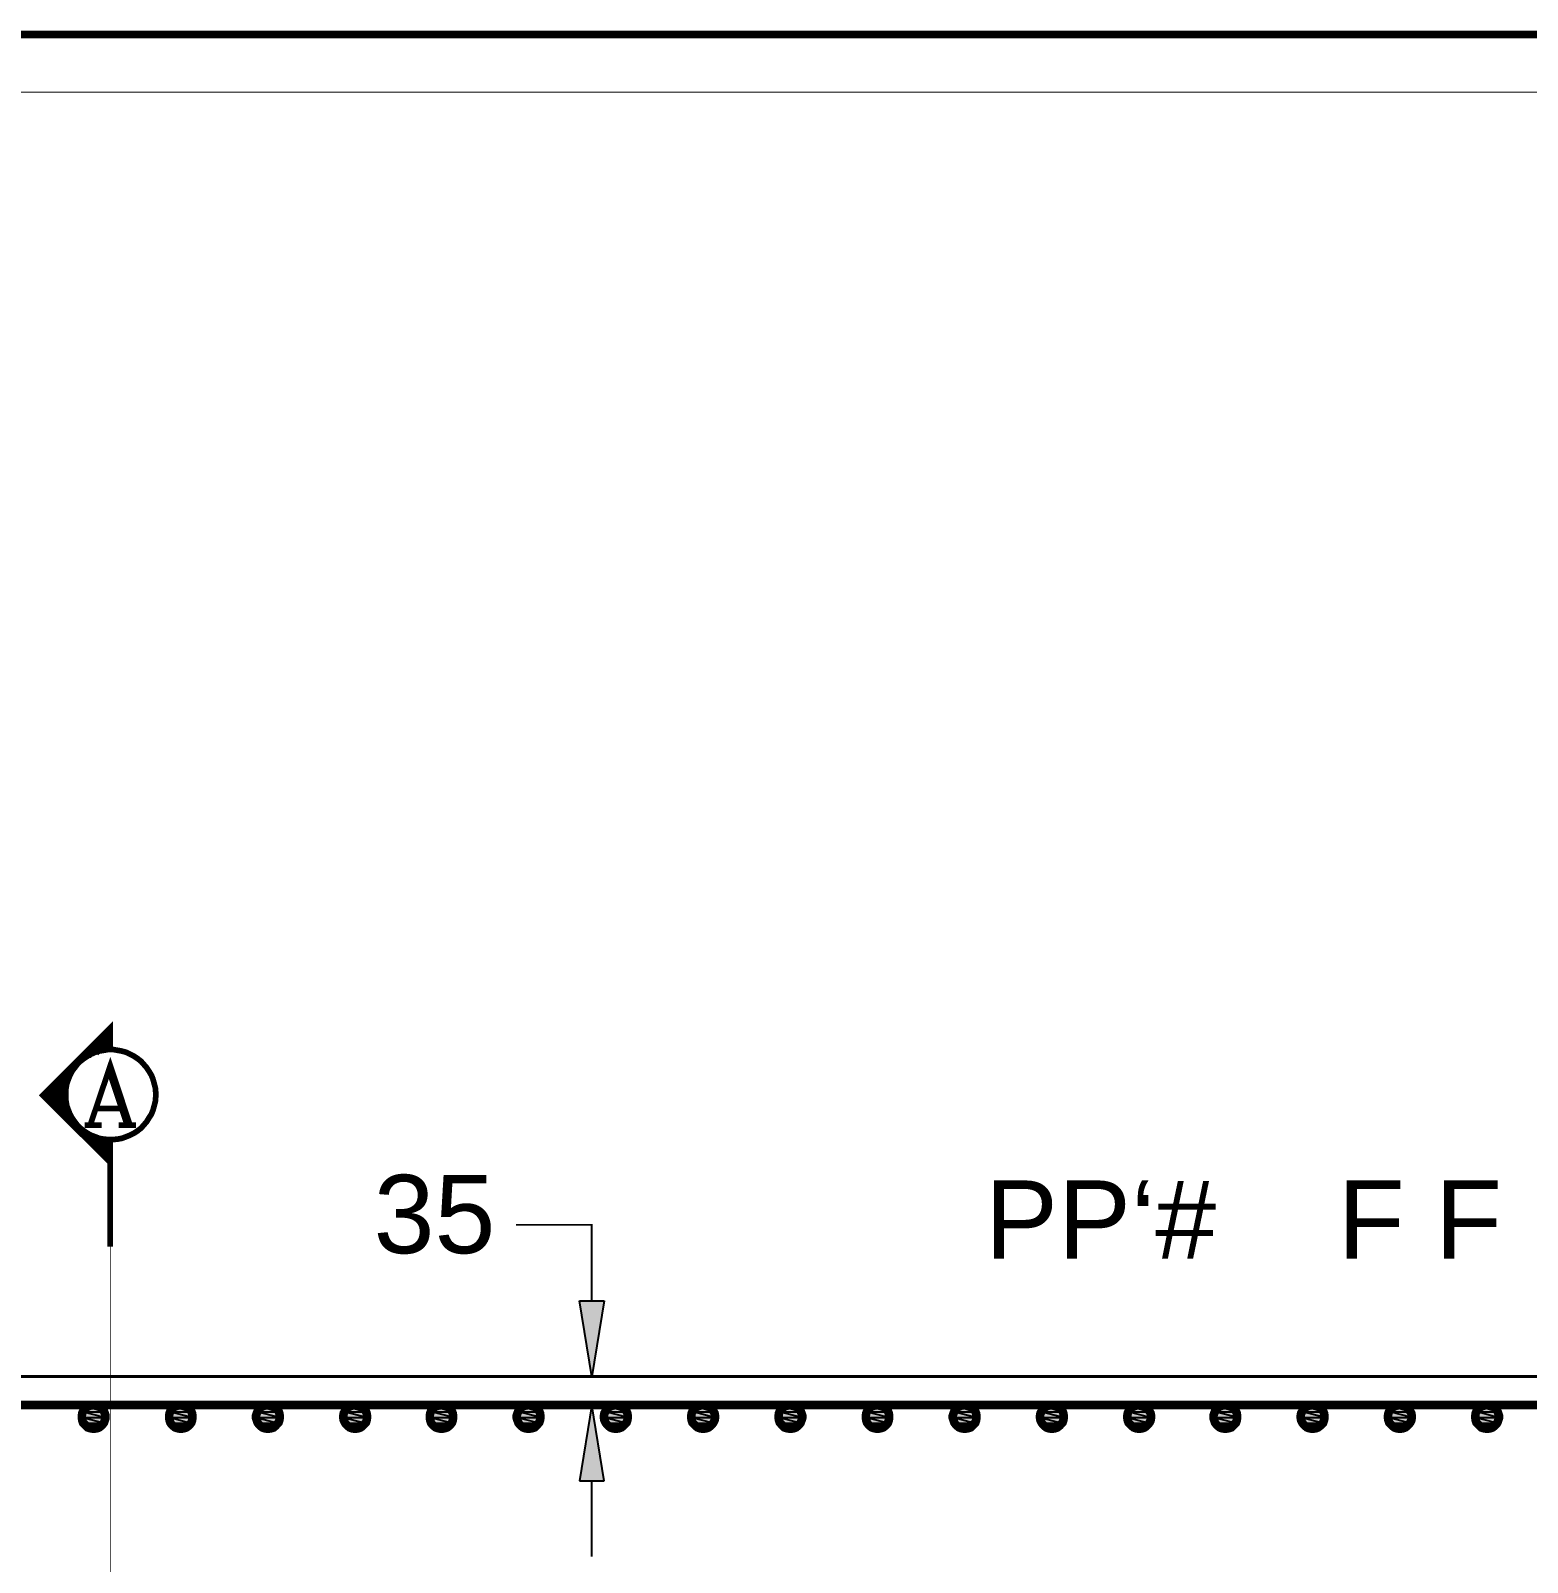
# Model space of a CAD drawing. Header units: millimetres. Extents: x 72 to 769, y 17 to 576.
# Drawn here: x 584.1 to 650.9, y 507.7 to 576.1 of the extents above; entities that cross this region are included whole.
import ezdxf

# ---------------------------------------------------------------- set-up
doc = ezdxf.new("R2010")
doc.units = ezdxf.units.MM
for name, color, linetype in [('H', 7, 'Continuous'), ('P', 7, 'Continuous'), ('T', 7, 'Continuous')]:
    doc.layers.add(name, color=color, linetype=linetype)

msp = doc.modelspace()

# ---------------------------------------------------------------- hatches: boundary and pattern name
at = {"layer": 'H', "linetype": 'Continuous'}
for points in [[(609.141, 516.026), (608.595, 519.412), (609.706, 519.412), (609.141, 516.026)], [(586.37, 514.209), (586.423, 514.456), (587.34, 514.456), (587.393, 514.209), (586.37, 514.209)], [(586.423, 514.456), (586.634, 514.668), (587.128, 514.668), (587.34, 514.456), (586.423, 514.456)], [(586.634, 514.668), (586.881, 514.756), (587.128, 514.668), (586.634, 514.668)], [(590.268, 514.209), (590.303, 514.456), (591.203, 514.456), (591.291, 514.209), (590.268, 514.209)], [(590.303, 514.456), (590.515, 514.668), (591.026, 514.668), (591.203, 514.456), (590.303, 514.456)], [(590.515, 514.668), (590.779, 514.756), (591.026, 514.668), (590.515, 514.668)], [(594.113, 514.209), (594.201, 514.456), (595.101, 514.456), (595.171, 514.209), (594.113, 514.209)], [(594.201, 514.456), (594.413, 514.668), (594.924, 514.668), (595.101, 514.456), (594.201, 514.456)], [(594.413, 514.668), (594.678, 514.756), (594.924, 514.668), (594.413, 514.668)], [(598.011, 514.209), (598.099, 514.456), (598.981, 514.456), (599.07, 514.209), (598.011, 514.209)], [(598.099, 514.456), (598.276, 514.668), (598.823, 514.668), (598.981, 514.456), (598.099, 514.456)], [(598.276, 514.668), (598.558, 514.756), (598.823, 514.668), (598.276, 514.668)], [(601.909, 514.209), (601.998, 514.456), (602.88, 514.456), (602.968, 514.209), (601.909, 514.209)], [(601.998, 514.456), (602.156, 514.668), (602.721, 514.668), (602.88, 514.456), (601.998, 514.456)], [(602.156, 514.668), (602.421, 514.756), (602.721, 514.668), (602.156, 514.668)], [(605.808, 514.209), (605.896, 514.456), (606.778, 514.456), (606.866, 514.209), (605.808, 514.209)], [(605.896, 514.456), (606.055, 514.668), (606.566, 514.668), (606.778, 514.456), (605.896, 514.456)], [(606.055, 514.668), (606.319, 514.756), (606.566, 514.668), (606.055, 514.668)], [(608.595, 511.369), (609.141, 514.756), (609.706, 511.369), (608.595, 511.369)], [(609.706, 514.209), (609.776, 514.456), (610.676, 514.456), (610.764, 514.209), (609.706, 514.209)], [(609.776, 514.456), (609.953, 514.668), (610.464, 514.668), (610.676, 514.456), (609.776, 514.456)], [(609.953, 514.668), (610.2, 514.756), (610.464, 514.668), (609.953, 514.668)], [(613.586, 514.209), (613.675, 514.456), (614.574, 514.456), (614.609, 514.209), (613.586, 514.209)], [(613.675, 514.456), (613.851, 514.668), (614.363, 514.668), (614.574, 514.456), (613.675, 514.456)], [(613.851, 514.668), (614.098, 514.756), (614.363, 514.668), (613.851, 514.668)], [(617.485, 514.209), (617.538, 514.456), (618.455, 514.456), (618.508, 514.209), (617.485, 514.209)], [(617.538, 514.456), (617.749, 514.668), (618.243, 514.668), (618.455, 514.456), (617.538, 514.456)], [(617.749, 514.668), (617.996, 514.756), (618.243, 514.668), (617.749, 514.668)], [(621.383, 514.209), (621.418, 514.456), (622.353, 514.456), (622.406, 514.209), (621.383, 514.209)], [(621.418, 514.456), (621.63, 514.668), (622.141, 514.668), (622.353, 514.456), (621.418, 514.456)], [(621.63, 514.668), (621.894, 514.756), (622.141, 514.668), (621.63, 514.668)], [(625.281, 514.209), (625.316, 514.456), (626.216, 514.456), (626.286, 514.209), (625.281, 514.209)], [(625.316, 514.456), (625.528, 514.668), (626.039, 514.668), (626.216, 514.456), (625.316, 514.456)], [(625.528, 514.668), (625.793, 514.756), (626.039, 514.668), (625.528, 514.668)], [(629.126, 514.209), (629.214, 514.456), (630.096, 514.456), (630.185, 514.209), (629.126, 514.209)], [(629.214, 514.456), (629.426, 514.668), (629.938, 514.668), (630.096, 514.456), (629.214, 514.456)], [(629.426, 514.668), (629.673, 514.756), (629.938, 514.668), (629.426, 514.668)], [(633.024, 514.209), (633.113, 514.456), (633.995, 514.456), (634.083, 514.209), (633.024, 514.209)], [(633.113, 514.456), (633.271, 514.668), (633.836, 514.668), (633.995, 514.456), (633.113, 514.456)], [(633.271, 514.668), (633.571, 514.756), (633.836, 514.668), (633.271, 514.668)], [(636.923, 514.209), (637.011, 514.456), (637.893, 514.456), (637.981, 514.209), (636.923, 514.209)], [(637.011, 514.456), (637.17, 514.668), (637.716, 514.668), (637.893, 514.456), (637.011, 514.456)], [(637.17, 514.668), (637.434, 514.756), (637.716, 514.668), (637.17, 514.668)], [(640.821, 514.209), (640.891, 514.456), (641.791, 514.456), (641.879, 514.209), (640.821, 514.209)], [(640.891, 514.456), (641.068, 514.668), (641.579, 514.668), (641.791, 514.456), (640.891, 514.456)], [(641.068, 514.668), (641.315, 514.756), (641.579, 514.668), (641.068, 514.668)], [(644.701, 514.209), (644.79, 514.456), (645.689, 514.456), (645.76, 514.209), (644.701, 514.209)], [(644.79, 514.456), (644.966, 514.668), (645.478, 514.668), (645.689, 514.456), (644.79, 514.456)], [(644.966, 514.668), (645.213, 514.756), (645.478, 514.668), (644.966, 514.668)], [(648.6, 514.209), (648.688, 514.456), (649.57, 514.456), (649.623, 514.209), (648.6, 514.209)], [(648.688, 514.456), (648.864, 514.668), (649.358, 514.668), (649.57, 514.456), (648.688, 514.456)], [(648.864, 514.668), (649.111, 514.756), (649.358, 514.668), (648.864, 514.668)], [(586.423, 513.962), (586.37, 514.209), (587.393, 514.209), (587.34, 513.962), (586.423, 513.962)], [(586.881, 513.697), (586.634, 513.786), (586.423, 513.962), (587.128, 513.786), (586.881, 513.697)], [(587.128, 513.786), (586.423, 513.962), (587.34, 513.962), (587.128, 513.786)], [(590.303, 513.962), (590.268, 514.209), (591.291, 514.209), (591.203, 513.962), (590.303, 513.962)], [(590.779, 513.697), (590.515, 513.786), (590.303, 513.962), (591.026, 513.786), (590.779, 513.697)], [(591.026, 513.786), (590.303, 513.962), (591.203, 513.962), (591.026, 513.786)], [(594.201, 513.962), (594.113, 514.209), (595.171, 514.209), (595.101, 513.962), (594.201, 513.962)], [(594.678, 513.697), (594.413, 513.786), (594.201, 513.962), (594.924, 513.786), (594.678, 513.697)], [(594.924, 513.786), (594.201, 513.962), (595.101, 513.962), (594.924, 513.786)], [(598.099, 513.962), (598.011, 514.209), (599.07, 514.209), (598.981, 513.962), (598.099, 513.962)], [(598.558, 513.697), (598.276, 513.786), (598.099, 513.962), (598.823, 513.786), (598.558, 513.697)], [(598.823, 513.786), (598.099, 513.962), (598.981, 513.962), (598.823, 513.786)], [(601.998, 513.962), (601.909, 514.209), (602.968, 514.209), (602.88, 513.962), (601.998, 513.962)], [(602.421, 513.697), (602.156, 513.786), (601.998, 513.962), (602.721, 513.786), (602.421, 513.697)], [(602.721, 513.786), (601.998, 513.962), (602.88, 513.962), (602.721, 513.786)], [(605.896, 513.962), (605.808, 514.209), (606.866, 514.209), (606.778, 513.962), (605.896, 513.962)], [(606.319, 513.697), (606.055, 513.786), (605.896, 513.962), (606.566, 513.786), (606.319, 513.697)], [(606.566, 513.786), (605.896, 513.962), (606.778, 513.962), (606.566, 513.786)], [(609.776, 513.962), (609.706, 514.209), (610.764, 514.209), (610.676, 513.962), (609.776, 513.962)], [(610.2, 513.697), (609.953, 513.786), (609.776, 513.962), (610.464, 513.786), (610.2, 513.697)], [(610.464, 513.786), (609.776, 513.962), (610.676, 513.962), (610.464, 513.786)], [(613.675, 513.962), (613.586, 514.209), (614.609, 514.209), (614.574, 513.962), (613.675, 513.962)], [(614.098, 513.697), (613.851, 513.786), (613.675, 513.962), (614.363, 513.786), (614.098, 513.697)], [(614.363, 513.786), (613.675, 513.962), (614.574, 513.962), (614.363, 513.786)], [(617.538, 513.962), (617.485, 514.209), (618.508, 514.209), (618.455, 513.962), (617.538, 513.962)], [(617.996, 513.697), (617.749, 513.786), (617.538, 513.962), (618.243, 513.786), (617.996, 513.697)], [(618.243, 513.786), (617.538, 513.962), (618.455, 513.962), (618.243, 513.786)], [(621.418, 513.962), (621.383, 514.209), (622.406, 514.209), (622.353, 513.962), (621.418, 513.962)], [(621.894, 513.697), (621.63, 513.786), (621.418, 513.962), (622.141, 513.786), (621.894, 513.697)], [(622.141, 513.786), (621.418, 513.962), (622.353, 513.962), (622.141, 513.786)], [(625.316, 513.962), (625.281, 514.209), (626.286, 514.209), (626.216, 513.962), (625.316, 513.962)], [(625.793, 513.697), (625.528, 513.786), (625.316, 513.962), (626.039, 513.786), (625.793, 513.697)], [(626.039, 513.786), (625.316, 513.962), (626.216, 513.962), (626.039, 513.786)], [(629.214, 513.962), (629.126, 514.209), (630.185, 514.209), (630.096, 513.962), (629.214, 513.962)], [(629.673, 513.697), (629.426, 513.786), (629.214, 513.962), (629.938, 513.786), (629.673, 513.697)], [(629.938, 513.786), (629.214, 513.962), (630.096, 513.962), (629.938, 513.786)], [(633.113, 513.962), (633.024, 514.209), (634.083, 514.209), (633.995, 513.962), (633.113, 513.962)], [(633.571, 513.697), (633.271, 513.786), (633.113, 513.962), (633.836, 513.786), (633.571, 513.697)], [(633.836, 513.786), (633.113, 513.962), (633.995, 513.962), (633.836, 513.786)], [(637.011, 513.962), (636.923, 514.209), (637.981, 514.209), (637.893, 513.962), (637.011, 513.962)], [(637.434, 513.697), (637.17, 513.786), (637.011, 513.962), (637.716, 513.786), (637.434, 513.697)], [(637.716, 513.786), (637.011, 513.962), (637.893, 513.962), (637.716, 513.786)], [(640.891, 513.962), (640.821, 514.209), (641.879, 514.209), (641.791, 513.962), (640.891, 513.962)], [(641.315, 513.697), (641.068, 513.786), (640.891, 513.962), (641.579, 513.786), (641.315, 513.697)], [(641.579, 513.786), (640.891, 513.962), (641.791, 513.962), (641.579, 513.786)], [(644.79, 513.962), (644.701, 514.209), (645.76, 514.209), (645.689, 513.962), (644.79, 513.962)], [(645.213, 513.697), (644.966, 513.786), (644.79, 513.962), (645.478, 513.786), (645.213, 513.697)], [(645.478, 513.786), (644.79, 513.962), (645.689, 513.962), (645.478, 513.786)], [(648.688, 513.962), (648.6, 514.209), (649.623, 514.209), (649.57, 513.962), (648.688, 513.962)], [(649.111, 513.697), (648.864, 513.786), (648.688, 513.962), (649.358, 513.786), (649.111, 513.697)], [(649.358, 513.786), (648.688, 513.962), (649.57, 513.962), (649.358, 513.786)]]:
    msp.add_hatch(color=256, dxfattribs=at).paths.add_polyline_path(points)

# ---------------------------------------------------------------- linework, layer by layer
at = {"layer": 'P', "color": 1, "const_width": 0.339}
msp.add_lwpolyline([(72.602, 575.98), (768.015, 575.98), (768.015, 17.639), (72.602, 17.639), (72.602, 575.98)], dxfattribs=at)
at = {"layer": 'P'}
for points, const_width in [([(75.195, 573.405), (765.44, 573.405), (765.44, 20.232), (75.195, 20.232), (75.195, 573.405)], 0.042), ([(587.64, 525.604), (584.623, 528.602), (587.64, 531.618), (587.64, 530.595)], 0.254), ([(587.64, 531.53), (584.676, 528.567)], 0.254), ([(587.64, 531.319), (586.669, 530.348)], 0.254), ([(587.64, 531.142), (587.005, 530.472)], 0.254), ([(587.64, 530.983), (587.216, 530.56)], 0.254), ([(587.64, 530.807), (587.428, 530.595)], 0.254), ([(589.668, 528.638), (589.668, 528.743), (589.65, 528.937), (589.598, 529.131), (589.545, 529.325), (589.474, 529.502), (589.368, 529.678), (589.262, 529.837), (589.139, 529.978), (589.015, 530.119), (588.857, 530.243), (588.698, 530.348), (588.522, 530.437), (588.345, 530.525), (588.151, 530.578), (587.957, 530.613), (587.763, 530.648), (587.657, 530.648), (587.551, 530.648), (587.357, 530.613), (587.146, 530.578), (586.969, 530.525), (586.775, 530.437), (586.617, 530.348), (586.458, 530.243), (586.299, 530.119), (586.158, 529.978), (586.052, 529.837), (585.929, 529.678), (585.84, 529.502), (585.77, 529.325), (585.699, 529.131), (585.664, 528.937), (585.646, 528.743), (585.646, 528.638), (585.646, 528.532), (585.664, 528.32), (585.699, 528.126), (585.77, 527.932), (585.84, 527.756), (585.929, 527.597), (586.052, 527.42), (586.158, 527.279), (586.299, 527.138), (586.458, 527.015), (586.617, 526.909), (586.775, 526.821), (586.969, 526.75), (587.146, 526.68), (587.357, 526.644), (587.551, 526.627), (587.657, 526.627), (587.763, 526.627), (587.957, 526.644), (588.151, 526.68), (588.345, 526.75), (588.522, 526.821), (588.698, 526.909), (588.857, 527.015), (589.015, 527.138), (589.139, 527.279), (589.262, 527.42), (589.368, 527.597), (589.474, 527.756), (589.545, 527.932), (589.598, 528.126), (589.65, 528.32), (589.668, 528.532), (589.668, 528.638)], 0.254), ([(586.74, 527.262), (587.64, 529.925), (588.522, 527.262)], 0.254), ([(585.893, 529.59), (584.764, 528.479)], 0.254), ([(587.64, 529.537), (588.398, 527.262)], 0.254), ([(585.77, 529.29), (584.888, 528.355)], 0.254), ([(585.682, 529.026), (584.976, 528.267)], 0.254), ([(585.646, 528.814), (585.047, 528.197)], 0.254), ([(585.646, 528.602), (585.135, 528.108)], 0.254), ([(585.646, 528.443), (585.223, 528.02)], 0.254), ([(585.682, 528.267), (585.311, 527.932)], 0.254), ([(585.682, 528.144), (585.399, 527.844)], 0.254), ([(585.735, 527.967), (585.47, 527.756)], 0.254), ([(587.005, 528.02), (588.151, 528.02)], 0.254), ([(585.77, 527.844), (585.611, 527.632)], 0.254), ([(585.858, 527.72), (585.682, 527.544)], 0.254), ([(585.893, 527.597), (585.77, 527.473)], 0.254), ([(585.982, 527.509), (585.858, 527.385)], 0.254), ([(586.034, 527.385), (585.946, 527.297)], 0.254), ([(586.105, 527.297), (586.034, 527.209)], 0.254), ([(586.193, 527.209), (586.105, 527.138)], 0.254), ([(586.317, 527.138), (586.193, 527.05)], 0.254), ([(586.405, 527.05), (586.317, 526.909)], 0.254), ([(586.493, 526.962), (586.405, 526.838)], 0.254), ([(586.493, 527.262), (587.252, 527.262)], 0.254), ([(586.617, 526.874), (586.493, 526.75)], 0.254), ([(586.74, 526.838), (586.581, 526.662)], 0.254), ([(586.828, 526.75), (586.669, 526.574)], 0.254), ([(587.005, 526.697), (586.74, 526.486)], 0.254), ([(587.128, 526.662), (586.828, 526.415)], 0.254), ([(587.252, 526.627), (586.916, 526.327)], 0.254), ([(587.428, 526.627), (587.04, 526.203)], 0.254), ([(588.01, 527.262), (588.786, 527.262)], 0.254), ([(587.587, 526.574), (587.128, 526.115)], 0.254), ([(587.64, 526.486), (587.216, 526.027)], 0.254), ([(587.64, 526.274), (587.304, 525.939)], 0.254), ([(587.64, 526.115), (587.375, 525.851)], 0.254), ([(587.64, 525.939), (587.463, 525.78)], 0.254), ([(587.64, 521.847), (587.64, 526.574)], 0.254), ([(587.64, 525.78), (587.551, 525.692)], 0.254), ([(609.141, 519.43), (609.141, 522.817), (605.755, 522.817)], 0.085), ([(587.64, 521.847), (587.64, 490.097)], 0.042), ([(476.127, 516.043), (699.135, 516.043)], 0.127), ([(608.083, 516.043), (607.836, 516.043)], 0.085), ([(477.432, 514.773), (697.865, 514.773)], 0.381), ([(586.899, 514.773), (586.74, 514.738), (586.634, 514.703), (586.564, 514.65), (586.493, 514.579), (586.423, 514.491), (586.387, 514.403), (586.37, 514.297), (586.37, 514.191), (586.387, 514.085), (586.423, 513.98), (586.493, 513.909), (586.564, 513.838), (586.634, 513.768), (586.74, 513.733), (586.846, 513.715), (586.952, 513.715), (587.058, 513.733), (587.146, 513.768), (587.234, 513.838), (587.304, 513.909), (587.357, 513.98), (587.393, 514.085), (587.428, 514.191), (587.428, 514.297), (587.393, 514.403), (587.357, 514.491), (587.304, 514.579), (587.234, 514.65), (587.146, 514.703), (587.058, 514.738), (586.952, 514.773)], 0.381), ([(590.797, 514.773), (590.638, 514.738), (590.532, 514.703), (590.444, 514.65), (590.374, 514.579), (590.321, 514.491), (590.285, 514.403), (590.268, 514.297), (590.268, 514.191), (590.285, 514.085), (590.321, 513.98), (590.374, 513.909), (590.444, 513.838), (590.532, 513.768), (590.638, 513.733), (590.726, 513.715), (590.85, 513.715), (590.938, 513.733), (591.044, 513.768), (591.132, 513.838), (591.203, 513.909), (591.256, 513.98), (591.291, 514.085), (591.308, 514.191), (591.308, 514.297), (591.291, 514.403), (591.256, 514.491), (591.203, 514.579), (591.132, 514.65), (591.044, 514.703), (590.938, 514.738), (590.85, 514.773)], 0.381), ([(594.678, 514.773), (594.519, 514.738), (594.431, 514.703), (594.342, 514.65), (594.272, 514.579), (594.219, 514.491), (594.184, 514.403), (594.148, 514.297), (594.148, 514.191), (594.184, 514.085), (594.219, 513.98), (594.272, 513.909), (594.342, 513.838), (594.431, 513.768), (594.519, 513.733), (594.625, 513.715), (594.73, 513.715), (594.836, 513.733), (594.942, 513.768), (595.013, 513.838), (595.083, 513.909), (595.154, 513.98), (595.189, 514.085), (595.207, 514.191), (595.207, 514.297), (595.189, 514.403), (595.154, 514.491), (595.083, 514.579), (595.013, 514.65), (594.942, 514.703), (594.836, 514.738), (594.73, 514.773)], 0.381), ([(598.576, 514.773), (598.417, 514.738), (598.329, 514.703), (598.241, 514.65), (598.17, 514.579), (598.117, 514.491), (598.064, 514.403), (598.047, 514.297), (598.047, 514.191), (598.064, 514.085), (598.117, 513.98), (598.17, 513.909), (598.241, 513.838), (598.329, 513.768), (598.417, 513.733), (598.523, 513.715), (598.629, 513.715), (598.734, 513.733), (598.823, 513.768), (598.911, 513.838), (598.981, 513.909), (599.052, 513.98), (599.087, 514.085), (599.105, 514.191), (599.105, 514.297), (599.087, 514.403), (599.052, 514.491), (598.981, 514.579), (598.911, 514.65), (598.823, 514.703), (598.734, 514.738), (598.629, 514.773)], 0.381), ([(602.439, 514.773), (602.28, 514.738), (602.174, 514.703), (602.086, 514.65), (602.015, 514.579), (601.962, 514.491), (601.927, 514.403), (601.909, 514.297), (601.909, 514.191), (601.927, 514.085), (601.962, 513.98), (602.015, 513.909), (602.086, 513.838), (602.174, 513.768), (602.28, 513.733), (602.368, 513.715), (602.492, 513.715), (602.58, 513.733), (602.686, 513.768), (602.774, 513.838), (602.844, 513.909), (602.897, 513.98), (602.933, 514.085), (602.95, 514.191), (602.95, 514.297), (602.933, 514.403), (602.897, 514.491), (602.844, 514.579), (602.774, 514.65), (602.686, 514.703), (602.58, 514.738), (602.492, 514.773)], 0.381), ([(606.319, 514.773), (606.16, 514.738), (606.072, 514.703), (605.984, 514.65), (605.913, 514.579), (605.861, 514.491), (605.825, 514.403), (605.79, 514.297), (605.79, 514.191), (605.825, 514.085), (605.861, 513.98), (605.913, 513.909), (605.984, 513.838), (606.072, 513.768), (606.16, 513.733), (606.266, 513.715), (606.372, 513.715), (606.478, 513.733), (606.584, 513.768), (606.654, 513.838), (606.725, 513.909), (606.795, 513.98), (606.831, 514.085), (606.848, 514.191), (606.848, 514.297), (606.831, 514.403), (606.795, 514.491), (606.725, 514.579), (606.654, 514.65), (606.584, 514.703), (606.478, 514.738), (606.372, 514.773)], 0.381), ([(608.083, 514.773), (607.836, 514.773)], 0.085), ([(610.217, 514.773), (610.059, 514.738), (609.97, 514.703), (609.882, 514.65), (609.812, 514.579), (609.759, 514.491), (609.706, 514.403), (609.688, 514.297), (609.688, 514.191), (609.706, 514.085), (609.759, 513.98), (609.812, 513.909), (609.882, 513.838), (609.97, 513.768), (610.059, 513.733), (610.164, 513.715), (610.27, 513.715), (610.376, 513.733), (610.464, 513.768), (610.553, 513.838), (610.623, 513.909), (610.694, 513.98), (610.729, 514.085), (610.747, 514.191), (610.747, 514.297), (610.729, 514.403), (610.694, 514.491), (610.623, 514.579), (610.553, 514.65), (610.464, 514.703), (610.376, 514.738), (610.27, 514.773)], 0.381), ([(614.116, 514.773), (613.957, 514.738), (613.869, 514.703), (613.78, 514.65), (613.71, 514.579), (613.639, 514.491), (613.604, 514.403), (613.586, 514.297), (613.586, 514.191), (613.604, 514.085), (613.639, 513.98), (613.71, 513.909), (613.78, 513.838), (613.869, 513.768), (613.957, 513.733), (614.063, 513.715), (614.168, 513.715), (614.274, 513.733), (614.363, 513.768), (614.451, 513.838), (614.521, 513.909), (614.574, 513.98), (614.627, 514.085), (614.645, 514.191), (614.645, 514.297), (614.627, 514.403), (614.574, 514.491), (614.521, 514.579), (614.451, 514.65), (614.363, 514.703), (614.274, 514.738), (614.168, 514.773)], 0.381), ([(618.014, 514.773), (617.855, 514.738), (617.749, 514.703), (617.679, 514.65), (617.608, 514.579), (617.538, 514.491), (617.502, 514.403), (617.485, 514.297), (617.485, 514.191), (617.502, 514.085), (617.538, 513.98), (617.608, 513.909), (617.679, 513.838), (617.749, 513.768), (617.855, 513.733), (617.961, 513.715), (618.067, 513.715), (618.173, 513.733), (618.261, 513.768), (618.349, 513.838), (618.419, 513.909), (618.472, 513.98), (618.508, 514.085), (618.543, 514.191), (618.543, 514.297), (618.508, 514.403), (618.472, 514.491), (618.419, 514.579), (618.349, 514.65), (618.261, 514.703), (618.173, 514.738), (618.067, 514.773)], 0.381), ([(621.912, 514.773), (621.753, 514.738), (621.647, 514.703), (621.559, 514.65), (621.489, 514.579), (621.436, 514.491), (621.4, 514.403), (621.383, 514.297), (621.383, 514.191), (621.4, 514.085), (621.436, 513.98), (621.489, 513.909), (621.559, 513.838), (621.647, 513.768), (621.753, 513.733), (621.841, 513.715), (621.965, 513.715), (622.053, 513.733), (622.159, 513.768), (622.247, 513.838), (622.318, 513.909), (622.371, 513.98), (622.406, 514.085), (622.423, 514.191), (622.423, 514.297), (622.406, 514.403), (622.371, 514.491), (622.318, 514.579), (622.247, 514.65), (622.159, 514.703), (622.053, 514.738), (621.965, 514.773)], 0.381), ([(625.793, 514.773), (625.634, 514.738), (625.546, 514.703), (625.457, 514.65), (625.387, 514.579), (625.334, 514.491), (625.299, 514.403), (625.263, 514.297), (625.263, 514.191), (625.299, 514.085), (625.334, 513.98), (625.387, 513.909), (625.457, 513.838), (625.546, 513.768), (625.634, 513.733), (625.74, 513.715), (625.845, 513.715), (625.951, 513.733), (626.057, 513.768), (626.128, 513.838), (626.198, 513.909), (626.269, 513.98), (626.304, 514.085), (626.322, 514.191), (626.322, 514.297), (626.304, 514.403), (626.269, 514.491), (626.198, 514.579), (626.128, 514.65), (626.057, 514.703), (625.951, 514.738), (625.845, 514.773)], 0.381), ([(629.691, 514.773), (629.532, 514.738), (629.444, 514.703), (629.356, 514.65), (629.285, 514.579), (629.232, 514.491), (629.179, 514.403), (629.162, 514.297), (629.162, 514.191), (629.179, 514.085), (629.232, 513.98), (629.285, 513.909), (629.356, 513.838), (629.444, 513.768), (629.532, 513.733), (629.638, 513.715), (629.744, 513.715), (629.849, 513.733), (629.938, 513.768), (630.026, 513.838), (630.096, 513.909), (630.167, 513.98), (630.202, 514.085), (630.22, 514.191), (630.22, 514.297), (630.202, 514.403), (630.167, 514.491), (630.096, 514.579), (630.026, 514.65), (629.938, 514.703), (629.849, 514.738), (629.744, 514.773)], 0.381), ([(633.589, 514.773), (633.43, 514.738), (633.342, 514.703), (633.254, 514.65), (633.183, 514.579), (633.113, 514.491), (633.077, 514.403), (633.06, 514.297), (633.06, 514.191), (633.077, 514.085), (633.113, 513.98), (633.183, 513.909), (633.254, 513.838), (633.342, 513.768), (633.43, 513.733), (633.536, 513.715), (633.642, 513.715), (633.748, 513.733), (633.836, 513.768), (633.924, 513.838), (633.995, 513.909), (634.048, 513.98), (634.1, 514.085), (634.118, 514.191), (634.118, 514.297), (634.1, 514.403), (634.048, 514.491), (633.995, 514.579), (633.924, 514.65), (633.836, 514.703), (633.748, 514.738), (633.642, 514.773)], 0.381), ([(637.434, 514.773), (637.275, 514.738), (637.187, 514.703), (637.099, 514.65), (637.028, 514.579), (636.976, 514.491), (636.94, 514.403), (636.905, 514.297), (636.905, 514.191), (636.94, 514.085), (636.976, 513.98), (637.028, 513.909), (637.099, 513.838), (637.187, 513.768), (637.275, 513.733), (637.381, 513.715), (637.487, 513.715), (637.593, 513.733), (637.699, 513.768), (637.769, 513.838), (637.84, 513.909), (637.91, 513.98), (637.946, 514.085), (637.963, 514.191), (637.963, 514.297), (637.946, 514.403), (637.91, 514.491), (637.84, 514.579), (637.769, 514.65), (637.699, 514.703), (637.593, 514.738), (637.487, 514.773)], 0.381), ([(641.332, 514.773), (641.174, 514.738), (641.085, 514.703), (640.997, 514.65), (640.927, 514.579), (640.874, 514.491), (640.821, 514.403), (640.803, 514.297), (640.803, 514.191), (640.821, 514.085), (640.874, 513.98), (640.927, 513.909), (640.997, 513.838), (641.085, 513.768), (641.174, 513.733), (641.279, 513.715), (641.385, 513.715), (641.491, 513.733), (641.579, 513.768), (641.668, 513.838), (641.738, 513.909), (641.809, 513.98), (641.844, 514.085), (641.862, 514.191), (641.862, 514.297), (641.844, 514.403), (641.809, 514.491), (641.738, 514.579), (641.668, 514.65), (641.579, 514.703), (641.491, 514.738), (641.385, 514.773)], 0.381), ([(645.231, 514.773), (645.072, 514.738), (644.984, 514.703), (644.895, 514.65), (644.825, 514.579), (644.754, 514.491), (644.719, 514.403), (644.701, 514.297), (644.701, 514.191), (644.719, 514.085), (644.754, 513.98), (644.825, 513.909), (644.895, 513.838), (644.984, 513.768), (645.072, 513.733), (645.178, 513.715), (645.283, 513.715), (645.389, 513.733), (645.478, 513.768), (645.566, 513.838), (645.636, 513.909), (645.689, 513.98), (645.742, 514.085), (645.76, 514.191), (645.76, 514.297), (645.742, 514.403), (645.689, 514.491), (645.636, 514.579), (645.566, 514.65), (645.478, 514.703), (645.389, 514.738), (645.283, 514.773)], 0.381), ([(649.129, 514.773), (648.97, 514.738), (648.864, 514.703), (648.794, 514.65), (648.723, 514.579), (648.653, 514.491), (648.617, 514.403), (648.6, 514.297), (648.6, 514.191), (648.617, 514.085), (648.653, 513.98), (648.723, 513.909), (648.794, 513.838), (648.864, 513.768), (648.97, 513.733), (649.076, 513.715), (649.182, 513.715), (649.288, 513.733), (649.376, 513.768), (649.464, 513.838), (649.534, 513.909), (649.587, 513.98), (649.623, 514.085), (649.658, 514.191), (649.658, 514.297), (649.623, 514.403), (649.587, 514.491), (649.534, 514.579), (649.464, 514.65), (649.376, 514.703), (649.288, 514.738), (649.182, 514.773)], 0.381), ([(609.141, 511.387), (609.141, 508)], 0.085)]:
    msp.add_lwpolyline(points, dxfattribs=dict(at, const_width=const_width))
for points in [[(608.595, 519.43), (609.688, 519.43)], [(609.141, 516.043), (608.595, 519.43)], [(609.688, 519.43), (609.141, 516.043)], [(586.405, 514.473), (586.37, 514.209)], [(586.617, 514.685), (586.405, 514.473)], [(586.405, 514.473), (587.34, 514.473)], [(587.375, 514.209), (586.405, 514.473)], [(587.375, 514.209), (586.405, 514.473)], [(586.405, 514.473), (587.34, 514.473)], [(586.881, 514.773), (586.617, 514.685)], [(586.617, 514.685), (587.128, 514.685)], [(587.34, 514.473), (586.617, 514.685)], [(587.34, 514.473), (586.617, 514.685)], [(586.617, 514.685), (587.128, 514.685)], [(587.128, 514.685), (586.881, 514.773)], [(587.128, 514.685), (587.34, 514.473)], [(587.34, 514.473), (587.375, 514.209)], [(590.303, 514.473), (590.268, 514.209)], [(590.515, 514.685), (590.303, 514.473)], [(590.303, 514.473), (591.185, 514.473)], [(591.273, 514.209), (590.303, 514.473)], [(591.273, 514.209), (590.303, 514.473)], [(590.303, 514.473), (591.185, 514.473)], [(590.762, 514.773), (590.515, 514.685)], [(590.515, 514.685), (591.026, 514.685)], [(591.185, 514.473), (590.515, 514.685)], [(591.185, 514.473), (590.515, 514.685)], [(590.515, 514.685), (591.026, 514.685)], [(591.026, 514.685), (590.762, 514.773)], [(591.026, 514.685), (591.185, 514.473)], [(591.185, 514.473), (591.273, 514.209)], [(594.201, 514.473), (594.113, 514.209)], [(594.413, 514.685), (594.201, 514.473)], [(594.201, 514.473), (595.083, 514.473)], [(595.171, 514.209), (594.201, 514.473)], [(595.171, 514.209), (594.201, 514.473)], [(594.201, 514.473), (595.083, 514.473)], [(594.66, 514.773), (594.413, 514.685)], [(594.413, 514.685), (594.924, 514.685)], [(595.083, 514.473), (594.413, 514.685)], [(595.083, 514.473), (594.413, 514.685)], [(594.413, 514.685), (594.924, 514.685)], [(594.924, 514.685), (594.66, 514.773)], [(594.924, 514.685), (595.083, 514.473)], [(595.083, 514.473), (595.171, 514.209)], [(598.099, 514.473), (598.011, 514.209)], [(598.258, 514.685), (598.099, 514.473)], [(598.099, 514.473), (598.981, 514.473)], [(599.07, 514.209), (598.099, 514.473)], [(599.07, 514.209), (598.099, 514.473)], [(598.099, 514.473), (598.981, 514.473)], [(598.558, 514.773), (598.258, 514.685)], [(598.258, 514.685), (598.805, 514.685)], [(598.981, 514.473), (598.258, 514.685)], [(598.981, 514.473), (598.258, 514.685)], [(598.258, 514.685), (598.805, 514.685)], [(598.805, 514.685), (598.558, 514.773)], [(598.805, 514.685), (598.981, 514.473)], [(598.981, 514.473), (599.07, 514.209)], [(601.98, 514.473), (601.909, 514.209)], [(602.156, 514.685), (601.98, 514.473)], [(601.98, 514.473), (602.88, 514.473)], [(602.968, 514.209), (601.98, 514.473)], [(602.968, 514.209), (601.98, 514.473)], [(601.98, 514.473), (602.88, 514.473)], [(602.403, 514.773), (602.156, 514.685)], [(602.156, 514.685), (602.703, 514.685)], [(602.88, 514.473), (602.156, 514.685)], [(602.88, 514.473), (602.156, 514.685)], [(602.156, 514.685), (602.703, 514.685)], [(602.703, 514.685), (602.403, 514.773)], [(602.703, 514.685), (602.88, 514.473)], [(602.88, 514.473), (602.968, 514.209)], [(605.878, 514.473), (605.79, 514.209)], [(606.055, 514.685), (605.878, 514.473)], [(605.878, 514.473), (606.778, 514.473)], [(606.848, 514.209), (605.878, 514.473)], [(606.848, 514.209), (605.878, 514.473)], [(605.878, 514.473), (606.778, 514.473)], [(606.302, 514.773), (606.055, 514.685)], [(606.055, 514.685), (606.566, 514.685)], [(606.778, 514.473), (606.055, 514.685)], [(606.778, 514.473), (606.055, 514.685)], [(606.055, 514.685), (606.566, 514.685)], [(606.566, 514.685), (606.302, 514.773)], [(606.566, 514.685), (606.778, 514.473)], [(606.778, 514.473), (606.848, 514.209)], [(609.141, 514.773), (608.595, 511.387)], [(609.688, 511.387), (609.141, 514.773)], [(609.776, 514.473), (609.688, 514.209)], [(609.953, 514.685), (609.776, 514.473)], [(609.776, 514.473), (610.658, 514.473)], [(610.747, 514.209), (609.776, 514.473)], [(610.747, 514.209), (609.776, 514.473)], [(609.776, 514.473), (610.658, 514.473)], [(610.2, 514.773), (609.953, 514.685)], [(609.953, 514.685), (610.447, 514.685)], [(610.658, 514.473), (609.953, 514.685)], [(610.658, 514.473), (609.953, 514.685)], [(609.953, 514.685), (610.447, 514.685)], [(610.447, 514.685), (610.2, 514.773)], [(610.447, 514.685), (610.658, 514.473)], [(610.658, 514.473), (610.747, 514.209)], [(613.675, 514.473), (613.586, 514.209)], [(613.833, 514.685), (613.675, 514.473)], [(613.675, 514.473), (614.557, 514.473)], [(614.609, 514.209), (613.675, 514.473)], [(614.609, 514.209), (613.675, 514.473)], [(613.675, 514.473), (614.557, 514.473)], [(614.098, 514.773), (613.833, 514.685)], [(613.833, 514.685), (614.345, 514.685)], [(614.557, 514.473), (613.833, 514.685)], [(614.557, 514.473), (613.833, 514.685)], [(613.833, 514.685), (614.345, 514.685)], [(614.345, 514.685), (614.098, 514.773)], [(614.345, 514.685), (614.557, 514.473)], [(614.557, 514.473), (614.609, 514.209)], [(617.52, 514.473), (617.485, 514.209)], [(617.732, 514.685), (617.52, 514.473)], [(617.52, 514.473), (618.455, 514.473)], [(618.49, 514.209), (617.52, 514.473)], [(618.49, 514.209), (617.52, 514.473)], [(617.52, 514.473), (618.455, 514.473)], [(617.996, 514.773), (617.732, 514.685)], [(617.732, 514.685), (618.243, 514.685)], [(618.455, 514.473), (617.732, 514.685)], [(618.455, 514.473), (617.732, 514.685)], [(617.732, 514.685), (618.243, 514.685)], [(618.243, 514.685), (617.996, 514.773)], [(618.243, 514.685), (618.455, 514.473)], [(618.455, 514.473), (618.49, 514.209)], [(621.418, 514.473), (621.383, 514.209)], [(621.63, 514.685), (621.418, 514.473)], [(621.418, 514.473), (622.353, 514.473)], [(622.388, 514.209), (621.418, 514.473)], [(622.388, 514.209), (621.418, 514.473)], [(621.418, 514.473), (622.353, 514.473)], [(621.877, 514.773), (621.63, 514.685)], [(621.63, 514.685), (622.141, 514.685)], [(622.353, 514.473), (621.63, 514.685)], [(622.353, 514.473), (621.63, 514.685)], [(621.63, 514.685), (622.141, 514.685)], [(622.141, 514.685), (621.877, 514.773)], [(622.141, 514.685), (622.353, 514.473)], [(622.353, 514.473), (622.388, 514.209)], [(625.316, 514.473), (625.263, 514.209)], [(625.528, 514.685), (625.316, 514.473)], [(625.316, 514.473), (626.198, 514.473)], [(626.286, 514.209), (625.316, 514.473)], [(626.286, 514.209), (625.316, 514.473)], [(625.316, 514.473), (626.198, 514.473)], [(625.775, 514.773), (625.528, 514.685)], [(625.528, 514.685), (626.039, 514.685)], [(626.198, 514.473), (625.528, 514.685)], [(626.198, 514.473), (625.528, 514.685)], [(625.528, 514.685), (626.039, 514.685)], [(626.039, 514.685), (625.775, 514.773)], [(626.039, 514.685), (626.198, 514.473)], [(626.198, 514.473), (626.286, 514.209)], [(629.214, 514.473), (629.126, 514.209)], [(629.426, 514.685), (629.214, 514.473)], [(629.214, 514.473), (630.096, 514.473)], [(630.185, 514.209), (629.214, 514.473)], [(630.185, 514.209), (629.214, 514.473)], [(629.214, 514.473), (630.096, 514.473)], [(629.673, 514.773), (629.426, 514.685)], [(629.426, 514.685), (629.92, 514.685)], [(630.096, 514.473), (629.426, 514.685)], [(630.096, 514.473), (629.426, 514.685)], [(629.426, 514.685), (629.92, 514.685)], [(629.92, 514.685), (629.673, 514.773)], [(629.92, 514.685), (630.096, 514.473)], [(630.096, 514.473), (630.185, 514.209)], [(633.095, 514.473), (633.024, 514.209)], [(633.271, 514.685), (633.095, 514.473)], [(633.095, 514.473), (633.995, 514.473)], [(634.083, 514.209), (633.095, 514.473)], [(634.083, 514.209), (633.095, 514.473)], [(633.095, 514.473), (633.995, 514.473)], [(633.571, 514.773), (633.271, 514.685)], [(633.271, 514.685), (633.818, 514.685)], [(633.995, 514.473), (633.271, 514.685)], [(633.995, 514.473), (633.271, 514.685)], [(633.271, 514.685), (633.818, 514.685)], [(633.818, 514.685), (633.571, 514.773)], [(633.818, 514.685), (633.995, 514.473)], [(633.995, 514.473), (634.083, 514.209)], [(636.993, 514.473), (636.905, 514.209)], [(637.17, 514.685), (636.993, 514.473)], [(636.993, 514.473), (637.893, 514.473)], [(637.963, 514.209), (636.993, 514.473)], [(637.963, 514.209), (636.993, 514.473)], [(636.993, 514.473), (637.893, 514.473)], [(637.417, 514.773), (637.17, 514.685)], [(637.17, 514.685), (637.716, 514.685)], [(637.893, 514.473), (637.17, 514.685)], [(637.893, 514.473), (637.17, 514.685)], [(637.17, 514.685), (637.716, 514.685)], [(637.716, 514.685), (637.417, 514.773)], [(637.716, 514.685), (637.893, 514.473)], [(637.893, 514.473), (637.963, 514.209)], [(640.891, 514.473), (640.803, 514.209)], [(641.068, 514.685), (640.891, 514.473)], [(640.891, 514.473), (641.773, 514.473)], [(641.862, 514.209), (640.891, 514.473)], [(641.862, 514.209), (640.891, 514.473)], [(640.891, 514.473), (641.773, 514.473)], [(641.315, 514.773), (641.068, 514.685)], [(641.068, 514.685), (641.562, 514.685)], [(641.773, 514.473), (641.068, 514.685)], [(641.773, 514.473), (641.068, 514.685)], [(641.068, 514.685), (641.562, 514.685)], [(641.562, 514.685), (641.315, 514.773)], [(641.562, 514.685), (641.773, 514.473)], [(641.773, 514.473), (641.862, 514.209)], [(644.79, 514.473), (644.701, 514.209)], [(644.948, 514.685), (644.79, 514.473)], [(644.79, 514.473), (645.672, 514.473)], [(645.76, 514.209), (644.79, 514.473)], [(645.76, 514.209), (644.79, 514.473)], [(644.79, 514.473), (645.672, 514.473)], [(645.213, 514.773), (644.948, 514.685)], [(644.948, 514.685), (645.46, 514.685)], [(645.672, 514.473), (644.948, 514.685)], [(645.672, 514.473), (644.948, 514.685)], [(644.948, 514.685), (645.46, 514.685)], [(645.46, 514.685), (645.213, 514.773)], [(645.46, 514.685), (645.672, 514.473)], [(645.672, 514.473), (645.76, 514.209)], [(648.688, 514.473), (648.6, 514.209)], [(648.847, 514.685), (648.688, 514.473)], [(648.688, 514.473), (649.57, 514.473)], [(649.605, 514.209), (648.688, 514.473)], [(649.605, 514.209), (648.688, 514.473)], [(648.688, 514.473), (649.57, 514.473)], [(649.111, 514.773), (648.847, 514.685)], [(648.847, 514.685), (649.358, 514.685)], [(649.57, 514.473), (648.847, 514.685)], [(649.57, 514.473), (648.847, 514.685)], [(648.847, 514.685), (649.358, 514.685)], [(649.358, 514.685), (649.111, 514.773)], [(649.358, 514.685), (649.57, 514.473)], [(649.57, 514.473), (649.605, 514.209)], [(586.37, 514.209), (587.375, 514.209)], [(587.34, 513.962), (586.37, 514.209)], [(586.37, 514.209), (586.405, 513.962)], [(587.34, 513.962), (586.37, 514.209)], [(586.37, 514.209), (587.375, 514.209)], [(586.405, 513.962), (587.34, 513.962)], [(586.405, 513.962), (586.617, 513.786)], [(587.128, 513.786), (586.405, 513.962)], [(586.405, 513.962), (587.34, 513.962)], [(587.128, 513.786), (586.405, 513.962)], [(586.617, 513.786), (587.128, 513.786)], [(586.617, 513.786), (587.128, 513.786)], [(586.881, 513.715), (586.617, 513.786)], [(587.128, 513.786), (586.881, 513.715)], [(587.34, 513.962), (587.128, 513.786)], [(587.375, 514.209), (587.34, 513.962)], [(590.268, 514.209), (591.273, 514.209)], [(591.185, 513.962), (590.268, 514.209)], [(590.268, 514.209), (590.303, 513.962)], [(591.185, 513.962), (590.268, 514.209)], [(590.268, 514.209), (591.273, 514.209)], [(590.303, 513.962), (591.185, 513.962)], [(590.303, 513.962), (590.515, 513.786)], [(591.026, 513.786), (590.303, 513.962)], [(590.303, 513.962), (591.185, 513.962)], [(591.026, 513.786), (590.303, 513.962)], [(590.515, 513.786), (591.026, 513.786)], [(590.515, 513.786), (591.026, 513.786)], [(590.762, 513.715), (590.515, 513.786)], [(591.026, 513.786), (590.762, 513.715)], [(591.185, 513.962), (591.026, 513.786)], [(591.273, 514.209), (591.185, 513.962)], [(594.113, 514.209), (595.171, 514.209)], [(595.083, 513.962), (594.113, 514.209)], [(594.113, 514.209), (594.201, 513.962)], [(595.083, 513.962), (594.113, 514.209)], [(594.113, 514.209), (595.171, 514.209)], [(594.201, 513.962), (595.083, 513.962)], [(594.201, 513.962), (594.413, 513.786)], [(594.924, 513.786), (594.201, 513.962)], [(594.201, 513.962), (595.083, 513.962)], [(594.924, 513.786), (594.201, 513.962)], [(594.413, 513.786), (594.924, 513.786)], [(594.413, 513.786), (594.924, 513.786)], [(594.66, 513.715), (594.413, 513.786)], [(594.924, 513.786), (594.66, 513.715)], [(595.083, 513.962), (594.924, 513.786)], [(595.171, 514.209), (595.083, 513.962)], [(598.011, 514.209), (599.07, 514.209)], [(598.981, 513.962), (598.011, 514.209)], [(598.011, 514.209), (598.099, 513.962)], [(598.981, 513.962), (598.011, 514.209)], [(598.011, 514.209), (599.07, 514.209)], [(598.099, 513.962), (598.981, 513.962)], [(598.099, 513.962), (598.258, 513.786)], [(598.805, 513.786), (598.099, 513.962)], [(598.099, 513.962), (598.981, 513.962)], [(598.805, 513.786), (598.099, 513.962)], [(598.258, 513.786), (598.805, 513.786)], [(598.258, 513.786), (598.805, 513.786)], [(598.558, 513.715), (598.258, 513.786)], [(598.805, 513.786), (598.558, 513.715)], [(598.981, 513.962), (598.805, 513.786)], [(599.07, 514.209), (598.981, 513.962)], [(601.909, 514.209), (602.968, 514.209)], [(602.88, 513.962), (601.909, 514.209)], [(601.909, 514.209), (601.98, 513.962)], [(602.88, 513.962), (601.909, 514.209)], [(601.909, 514.209), (602.968, 514.209)], [(601.98, 513.962), (602.88, 513.962)], [(601.98, 513.962), (602.156, 513.786)], [(602.703, 513.786), (601.98, 513.962)], [(601.98, 513.962), (602.88, 513.962)], [(602.703, 513.786), (601.98, 513.962)], [(602.156, 513.786), (602.703, 513.786)], [(602.156, 513.786), (602.703, 513.786)], [(602.403, 513.715), (602.156, 513.786)], [(602.703, 513.786), (602.403, 513.715)], [(602.88, 513.962), (602.703, 513.786)], [(602.968, 514.209), (602.88, 513.962)], [(605.79, 514.209), (606.848, 514.209)], [(606.778, 513.962), (605.79, 514.209)], [(605.79, 514.209), (605.878, 513.962)], [(606.778, 513.962), (605.79, 514.209)], [(605.79, 514.209), (606.848, 514.209)], [(605.878, 513.962), (606.778, 513.962)], [(605.878, 513.962), (606.055, 513.786)], [(606.566, 513.786), (605.878, 513.962)], [(605.878, 513.962), (606.778, 513.962)], [(606.566, 513.786), (605.878, 513.962)], [(606.055, 513.786), (606.566, 513.786)], [(606.055, 513.786), (606.566, 513.786)], [(606.302, 513.715), (606.055, 513.786)], [(606.566, 513.786), (606.302, 513.715)], [(606.778, 513.962), (606.566, 513.786)], [(606.848, 514.209), (606.778, 513.962)], [(609.688, 514.209), (610.747, 514.209)], [(610.658, 513.962), (609.688, 514.209)], [(609.688, 514.209), (609.776, 513.962)], [(610.658, 513.962), (609.688, 514.209)], [(609.688, 514.209), (610.747, 514.209)], [(609.776, 513.962), (610.658, 513.962)], [(609.776, 513.962), (609.953, 513.786)], [(610.447, 513.786), (609.776, 513.962)], [(609.776, 513.962), (610.658, 513.962)], [(610.447, 513.786), (609.776, 513.962)], [(609.953, 513.786), (610.447, 513.786)], [(609.953, 513.786), (610.447, 513.786)], [(610.2, 513.715), (609.953, 513.786)], [(610.447, 513.786), (610.2, 513.715)], [(610.658, 513.962), (610.447, 513.786)], [(610.747, 514.209), (610.658, 513.962)], [(613.586, 514.209), (614.609, 514.209)], [(614.557, 513.962), (613.586, 514.209)], [(613.586, 514.209), (613.675, 513.962)], [(614.557, 513.962), (613.586, 514.209)], [(613.586, 514.209), (614.609, 514.209)], [(613.675, 513.962), (614.557, 513.962)], [(613.675, 513.962), (613.833, 513.786)], [(614.345, 513.786), (613.675, 513.962)], [(613.675, 513.962), (614.557, 513.962)], [(614.345, 513.786), (613.675, 513.962)], [(613.833, 513.786), (614.345, 513.786)], [(613.833, 513.786), (614.345, 513.786)], [(614.098, 513.715), (613.833, 513.786)], [(614.345, 513.786), (614.098, 513.715)], [(614.557, 513.962), (614.345, 513.786)], [(614.609, 514.209), (614.557, 513.962)], [(617.485, 514.209), (618.49, 514.209)], [(618.455, 513.962), (617.485, 514.209)], [(617.485, 514.209), (617.52, 513.962)], [(618.455, 513.962), (617.485, 514.209)], [(617.485, 514.209), (618.49, 514.209)], [(617.52, 513.962), (618.455, 513.962)], [(617.52, 513.962), (617.732, 513.786)], [(618.243, 513.786), (617.52, 513.962)], [(617.52, 513.962), (618.455, 513.962)], [(618.243, 513.786), (617.52, 513.962)], [(617.732, 513.786), (618.243, 513.786)], [(617.732, 513.786), (618.243, 513.786)], [(617.996, 513.715), (617.732, 513.786)], [(618.243, 513.786), (617.996, 513.715)], [(618.455, 513.962), (618.243, 513.786)], [(618.49, 514.209), (618.455, 513.962)], [(621.383, 514.209), (622.388, 514.209)], [(622.353, 513.962), (621.383, 514.209)], [(621.383, 514.209), (621.418, 513.962)], [(622.353, 513.962), (621.383, 514.209)], [(621.383, 514.209), (622.388, 514.209)], [(621.418, 513.962), (622.353, 513.962)], [(621.418, 513.962), (621.63, 513.786)], [(622.141, 513.786), (621.418, 513.962)], [(621.418, 513.962), (622.353, 513.962)], [(622.141, 513.786), (621.418, 513.962)], [(621.63, 513.786), (622.141, 513.786)], [(621.63, 513.786), (622.141, 513.786)], [(621.877, 513.715), (621.63, 513.786)], [(622.141, 513.786), (621.877, 513.715)], [(622.353, 513.962), (622.141, 513.786)], [(622.388, 514.209), (622.353, 513.962)], [(625.263, 514.209), (626.286, 514.209)], [(626.198, 513.962), (625.263, 514.209)], [(625.263, 514.209), (625.316, 513.962)], [(626.198, 513.962), (625.263, 514.209)], [(625.263, 514.209), (626.286, 514.209)], [(625.316, 513.962), (626.198, 513.962)], [(625.316, 513.962), (625.528, 513.786)], [(626.039, 513.786), (625.316, 513.962)], [(625.316, 513.962), (626.198, 513.962)], [(626.039, 513.786), (625.316, 513.962)], [(625.528, 513.786), (626.039, 513.786)], [(625.528, 513.786), (626.039, 513.786)], [(625.775, 513.715), (625.528, 513.786)], [(626.039, 513.786), (625.775, 513.715)], [(626.198, 513.962), (626.039, 513.786)], [(626.286, 514.209), (626.198, 513.962)], [(629.126, 514.209), (630.185, 514.209)], [(630.096, 513.962), (629.126, 514.209)], [(629.126, 514.209), (629.214, 513.962)], [(630.096, 513.962), (629.126, 514.209)], [(629.126, 514.209), (630.185, 514.209)], [(629.214, 513.962), (630.096, 513.962)], [(629.214, 513.962), (629.426, 513.786)], [(629.92, 513.786), (629.214, 513.962)], [(629.214, 513.962), (630.096, 513.962)], [(629.92, 513.786), (629.214, 513.962)], [(629.426, 513.786), (629.92, 513.786)], [(629.426, 513.786), (629.92, 513.786)], [(629.673, 513.715), (629.426, 513.786)], [(629.92, 513.786), (629.673, 513.715)], [(630.096, 513.962), (629.92, 513.786)], [(630.185, 514.209), (630.096, 513.962)], [(633.024, 514.209), (634.083, 514.209)], [(633.995, 513.962), (633.024, 514.209)], [(633.024, 514.209), (633.095, 513.962)], [(633.995, 513.962), (633.024, 514.209)], [(633.024, 514.209), (634.083, 514.209)], [(633.095, 513.962), (633.995, 513.962)], [(633.095, 513.962), (633.271, 513.786)], [(633.818, 513.786), (633.095, 513.962)], [(633.095, 513.962), (633.995, 513.962)], [(633.818, 513.786), (633.095, 513.962)], [(633.271, 513.786), (633.818, 513.786)], [(633.271, 513.786), (633.818, 513.786)], [(633.571, 513.715), (633.271, 513.786)], [(633.818, 513.786), (633.571, 513.715)], [(633.995, 513.962), (633.818, 513.786)], [(634.083, 514.209), (633.995, 513.962)], [(636.905, 514.209), (637.963, 514.209)], [(637.893, 513.962), (636.905, 514.209)], [(636.905, 514.209), (636.993, 513.962)], [(637.893, 513.962), (636.905, 514.209)], [(636.905, 514.209), (637.963, 514.209)], [(636.993, 513.962), (637.893, 513.962)], [(636.993, 513.962), (637.17, 513.786)], [(637.716, 513.786), (636.993, 513.962)], [(636.993, 513.962), (637.893, 513.962)], [(637.716, 513.786), (636.993, 513.962)], [(637.17, 513.786), (637.716, 513.786)], [(637.17, 513.786), (637.716, 513.786)], [(637.417, 513.715), (637.17, 513.786)], [(637.716, 513.786), (637.417, 513.715)], [(637.893, 513.962), (637.716, 513.786)], [(637.963, 514.209), (637.893, 513.962)], [(640.803, 514.209), (641.862, 514.209)], [(641.773, 513.962), (640.803, 514.209)], [(640.803, 514.209), (640.891, 513.962)], [(641.773, 513.962), (640.803, 514.209)], [(640.803, 514.209), (641.862, 514.209)], [(640.891, 513.962), (641.773, 513.962)], [(640.891, 513.962), (641.068, 513.786)], [(641.562, 513.786), (640.891, 513.962)], [(640.891, 513.962), (641.773, 513.962)], [(641.562, 513.786), (640.891, 513.962)], [(641.068, 513.786), (641.562, 513.786)], [(641.068, 513.786), (641.562, 513.786)], [(641.315, 513.715), (641.068, 513.786)], [(641.562, 513.786), (641.315, 513.715)], [(641.773, 513.962), (641.562, 513.786)], [(641.862, 514.209), (641.773, 513.962)], [(644.701, 514.209), (645.76, 514.209)], [(645.672, 513.962), (644.701, 514.209)], [(644.701, 514.209), (644.79, 513.962)], [(645.672, 513.962), (644.701, 514.209)], [(644.701, 514.209), (645.76, 514.209)], [(644.79, 513.962), (645.672, 513.962)], [(644.79, 513.962), (644.948, 513.786)], [(645.46, 513.786), (644.79, 513.962)], [(644.79, 513.962), (645.672, 513.962)], [(645.46, 513.786), (644.79, 513.962)], [(644.948, 513.786), (645.46, 513.786)], [(644.948, 513.786), (645.46, 513.786)], [(645.213, 513.715), (644.948, 513.786)], [(645.46, 513.786), (645.213, 513.715)], [(645.672, 513.962), (645.46, 513.786)], [(645.76, 514.209), (645.672, 513.962)], [(648.6, 514.209), (649.605, 514.209)], [(649.57, 513.962), (648.6, 514.209)], [(648.6, 514.209), (648.688, 513.962)], [(649.57, 513.962), (648.6, 514.209)], [(648.6, 514.209), (649.605, 514.209)], [(648.688, 513.962), (649.57, 513.962)], [(648.688, 513.962), (648.847, 513.786)], [(649.358, 513.786), (648.688, 513.962)], [(648.688, 513.962), (649.57, 513.962)], [(649.358, 513.786), (648.688, 513.962)], [(648.847, 513.786), (649.358, 513.786)], [(648.847, 513.786), (649.358, 513.786)], [(649.111, 513.715), (648.847, 513.786)], [(649.358, 513.786), (649.111, 513.715)], [(649.57, 513.962), (649.358, 513.786)], [(649.605, 514.209), (649.57, 513.962)], [(608.595, 511.387), (609.688, 511.387)]]:
    msp.add_lwpolyline(points, dxfattribs=at)

# ---------------------------------------------------------------- texts
at = {"layer": 'T', "char_height": 3.5, "attachment_point": 7}
for s, insert in [('{\\fArial|b0|i0|c0|p18;35}', (599.4, 521.5)), ('{\\fArial|b0|i0|c0|p18;PP‘#    F F}', (626.7, 521.3))]:
    msp.add_mtext(s, dxfattribs=dict(at, insert=insert))

doc.saveas('drawing.dxf')
